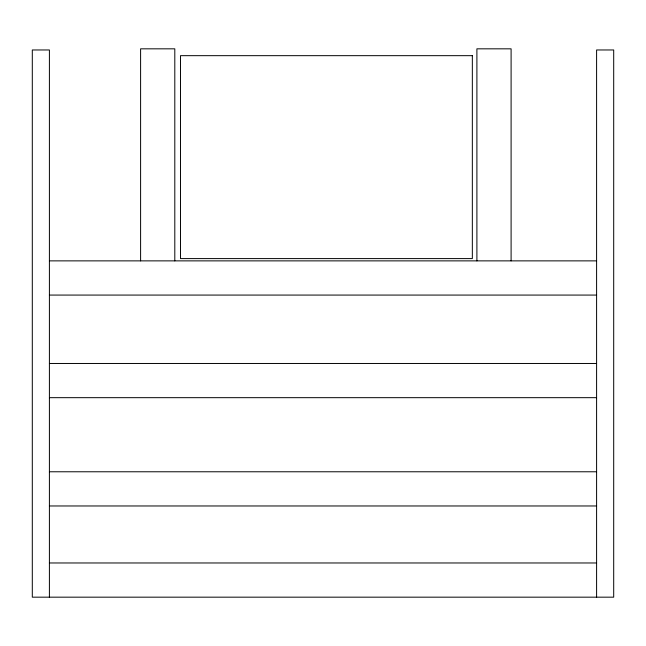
<?xml version="1.0" encoding="UTF-8"?>
<svg xmlns="http://www.w3.org/2000/svg" width="646" height="646" viewBox="0 0 646 646"><rect width="100%" height="100%" fill="white"/><g stroke="black" fill="none" stroke-linecap="round" stroke-linejoin="round"><path stroke-width="0.97" d="M49.403 260.871L596.597 260.871M49.403 295.069L596.597 295.069M49.403 363.472L596.597 363.472M49.403 397.67L596.597 397.67M49.403 471.774L596.597 471.774M49.403 505.971L596.597 505.971M49.403 562.973L596.597 562.973M596.597 597.17L596.597 49.968L613.7 49.968L613.7 597.17L32.3 597.17L32.3 49.968L49.403 49.968L49.403 597.17M511.099 260.871L511.099 48.83L476.901 48.83L476.901 260.871M174.8 260.871L174.8 48.83L140.602 48.83L140.602 260.871M472.339 55.669L180.5 55.669L180.5 258.594L472.339 258.594L472.339 55.669"/></g></svg>
